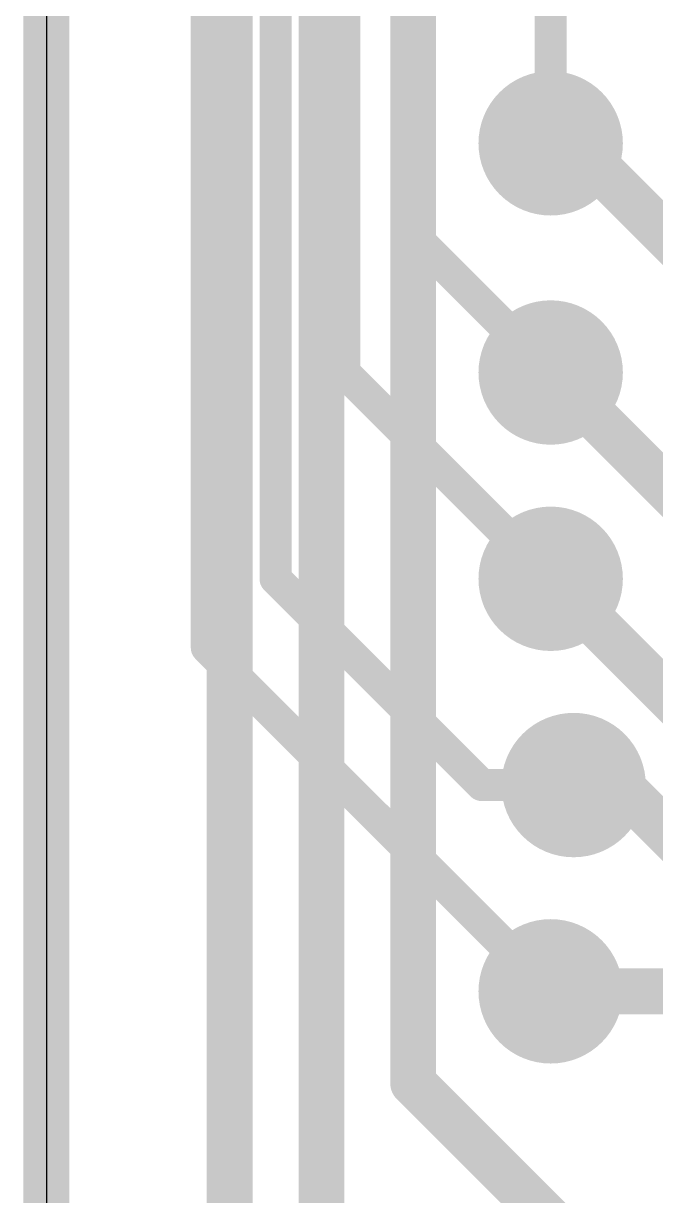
# Model space of a CAD drawing. Extents: x -0.1 to 66, y -0.1 to 31.
# Drawn here: x -0.13 to 3.38, y 5.98 to 12.48 of the extents above; entities that cross this region are included whole.
import ezdxf

# ---------------------------------------------------------------- set-up
doc = ezdxf.new("R2010")
doc.units = 0
for name, color, linetype in [('1', 12, 'CONTINUOUS'), ('16', 132, 'CONTINUOUS'), ('18', 110, 'CONTINUOUS'), ('20', 53, 'CONTINUOUS')]:
    doc.layers.add(name, color=color, linetype=linetype)

# ---------------------------------------------------------------- blocks, each defined once
blk = doc.blocks.new('ROUNDV')
at = {"const_width": 0.5}
blk.add_lwpolyline([(0, -0.25, 1), (0, 0.25, 1), (0, -0.25)], format="xyb", dxfattribs=at)

msp = doc.modelspace()

# ---------------------------------------------------------------- linework, layer by layer
at = {"layer": '1', "const_width": 0.1778}
for points in [[(0.889, 9.017), (0.889, 17.145)], [(1.27, 16.891), (1.27, 9.398)], [(1.651, 16.637), (1.651, 10.541)], [(2.032, 16.51), (2.032, 11.303)], [(2.794, 11.811), (2.794, 16.326)], [(2.032, 11.303), (2.794, 10.541)], [(2.794, 9.398), (1.651, 10.541)], [(1.27, 9.398), (2.413, 8.255)], [(2.794, 7.112), (0.889, 9.017)], [(2.413, 8.255), (2.921, 8.255)]]:
    msp.add_lwpolyline(points, dxfattribs=at)
at = {"layer": '1', "const_width": 0.0889}
for points in [[(2.7496, 11.811, 1), (2.8384, 11.811)], [(2.0634, 11.3344, 1), (2.0006, 11.2716)], [(1.9875, 11.303, 1), (2.0764, 11.303)], [(1.6824, 10.5724, 1), (1.6196, 10.5096)], [(2.7626, 10.5096, 1), (2.8254, 10.5724)], [(1.6065, 10.541, 1), (1.6955, 10.541)], [(1.3014, 9.4294, 1), (1.2386, 9.3666)], [(1.2255, 9.398, 1), (1.3145, 9.398)], [(2.7626, 9.3666, 1), (2.8254, 9.4294)], [(0.9204, 9.0484, 1), (0.8576, 8.9856)], [(0.8446, 9.017, 1), (0.9335, 9.017)], [(2.413, 8.2995, 1), (2.413, 8.2106)], [(2.3816, 8.2236, 1), (2.4444, 8.2864)], [(2.921, 8.2106, 1), (2.921, 8.2995)], [(2.7626, 7.0806, 1), (2.8254, 7.1434)]]:
    msp.add_lwpolyline(points, format="xyb", dxfattribs=at)
at = {"layer": '16', "const_width": 0.254}
for points in [[(0, 30.861), (0, 0)], [(2.032, 6.604), (2.032, 18.415)], [(1.524, 17.78), (1.524, 2.794)], [(1.016, 2.54), (1.016, 17.526)], [(2.921, 11.811), (2.794, 11.811)], [(4.064, 10.668), (2.921, 11.811)], [(2.794, 10.541), (3.556, 9.779)], [(6.985, 5.207), (2.794, 9.398)], [(2.921, 8.255), (3.175, 8.255)], [(3.175, 8.255), (6.477, 4.953)], [(3.556, 7.112), (2.794, 7.112)], [(2.032, 6.604), (3.048, 5.588)]]:
    msp.add_lwpolyline(points, dxfattribs=at)
at = {"layer": '16', "const_width": 0.127}
for points in [[(2.794, 11.8745, 1), (2.794, 11.7475)], [(2.9659, 11.8559, 1), (2.8761, 11.7661)], [(2.921, 11.7475, 1), (2.921, 11.8745)], [(2.8389, 10.5859, 1), (2.7491, 10.4961)], [(2.8389, 9.4429, 1), (2.7491, 9.3531)], [(2.921, 8.3185, 1), (2.921, 8.1915)], [(3.2199, 8.2999, 1), (3.1301, 8.2101)], [(3.175, 8.1915, 1), (3.175, 8.3185)], [(2.794, 7.1755, 1), (2.794, 7.0485)], [(2.0769, 6.6489, 1), (1.9871, 6.5591)], [(1.9685, 6.604, 1), (2.0955, 6.604)]]:
    msp.add_lwpolyline(points, format="xyb", dxfattribs=at)
at = {"layer": '20'}
msp.add_line((0, 27.6604), (0, 3), dxfattribs=at)

# ---------------------------------------------------------------- block references
at = {"layer": '18', "xscale": 0.8001, "yscale": 0.8001}
for p in [(2.794, 11.811), (2.794, 11.811), (2.794, 10.541), (2.794, 10.541), (2.794, 9.398), (2.794, 9.398), (2.921, 8.255), (2.921, 8.255), (2.794, 7.112), (2.794, 7.112)]:
    msp.add_blockref('ROUNDV', p, dxfattribs=at)

doc.saveas('drawing.dxf')
